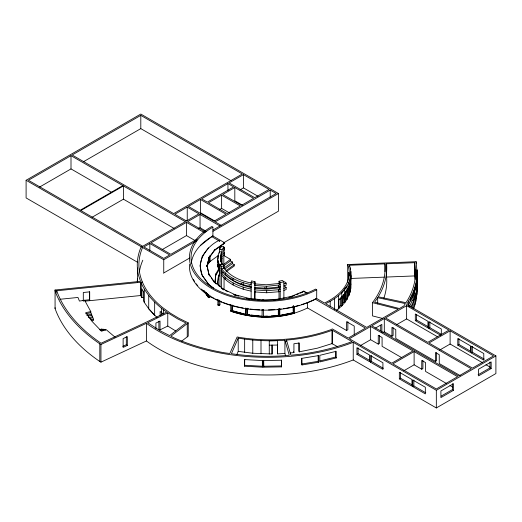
<?xml version="1.0" encoding="UTF-8"?>
<svg xmlns="http://www.w3.org/2000/svg" width="522" height="522" viewBox="0 0 522 522"><rect width="100%" height="100%" fill="white"/><g stroke="black" fill="none" stroke-linecap="round" stroke-linejoin="round"><path stroke-width="0.78" d="M345.858 287.687L344.735 289.351L344.677 302.63L341.819 305.846L336.455 310.427M342.217 303.354L343.202 302.238L344.677 302.63L347.039 299.23L350.092 292.137L350.764 288.496L350.849 271.597L349.564 265.267L384.975 263.864L384.975 271.655M350.771 279.172L350.849 276.007L350.771 279.146M350.764 288.496L350.849 271.597M416.954 276.771L415.825 283.824L413.718 290.806L413.724 308.443C419.009 293.592 417.561 277.123 416.125 261.692L347.704 264.537A67.416 38.922 0 0 1 324.456 303.021L316.436 298.395L315.177 299.119A75.494 43.587 0 0 1 301.69 304.574M416.954 294.434L416.843 276.758M218.842 268.686L215.788 273.972L215.071 281.051L216.062 283.903M215.155 281.769L215.788 273.972M220.003 268.713C217.517 263.512 216.637 256.981 219.403 251.741L222.059 251.956L221.178 253.405L220.388 259.682L221.994 264.641M217.733 261.966L217.896 260.478M218.065 258.997L218.483 255.284M220.003 273.169L217.733 266.422L217.981 262.161M217.733 266.422L217.896 264.941M217.733 283.355L218.483 275.583L219.403 274.037M217.818 283.159L218.483 275.583M415.042 288.986L414.22 293.638M414.305 299.002L414.305 292.366L416.732 281.834M412.295 308.065L412.295 304.202L414.892 297.259L416.51 290.239L416.732 278.539M220.584 260.145L221.178 253.405M220.682 261.744L221.178 257.816L222.059 256.367L220.734 256.263M220.982 261.424L221.178 257.816M262.514 360.376L262.364 367.188L244.603 366.203L244.753 359.39M384.975 263.864A149.566 86.352 0 0 1 372.486 302.656L398.247 309.194L366.692 327.411L325.604 303.687C337.199 298.186 349.074 288.823 350.764 275.251M350.764 279.668L350.184 282.813L350.184 291.648M254.651 299.047L254.997 281.71L251.493 280.888L251.134 282.448L251.134 299.028M254.997 281.71L254.651 285.462L266.683 286.31L280.197 284.875L279.016 283.479L279.016 281.273L282.435 280.451L283.883 281.756L283.883 298.336M247.343 308.606L247.226 315.144L230.744 310.701L245.816 314.883L262.057 316.723L278.376 316.097L293.69 313.05L293.508 305.781M247.226 308.195L247.226 315.144L262.155 316.417L247.343 314.792M413.718 294.095L408.759 304.306M350.092 283.309L348.983 286.493L348.983 295.322M55.064 307.667L55.078 308.6A206.803 119.394 0 0 0 99.806 361.492L100.948 362.151L146.441 340.964A154.088 88.962 0 0 0 353.231 359.971L436.333 407.95L495.9 373.556L495.9 355.9L406.625 304.359L410.644 297.664L413.718 290.806M238.221 338.119L231.409 353.701C250.547 356.48 270.044 357.087 289.305 355.312L284.908 340.22C269.339 341.355 253.62 340.716 238.221 338.119L238.221 351.365L236.923 354.334M223.827 249.053L224.551 247.552L224.551 249.581L223.827 251.082M223.827 253.47L224.551 251.963L224.551 253.999L223.827 255.506M410.984 306.903L412.302 304.182M215.788 275.472L219.22 269.522M219.403 253.066L219.403 249.529L221.237 246.43L223.827 246.847L223.827 268.217M218.483 277.221L219.403 275.668L219.403 269.28M343.443 294.943L344.677 302.63L344.677 293.801C353.401 281.404 339.9 300.881 338.85 299.726L338.85 308.561M346.999 299.223L347.274 289.077M222.059 264.758L222.059 249.744L223.827 246.847M221.178 255.434L222.059 253.986M221.178 259.858L222.059 258.403M344.735 293.762L346.98 290.434M377.674 297.671L374.6 302.166L399.395 308.528L403.878 305.938L405.392 303.582L377.674 297.671L377.674 303.902M344.677 293.801L344.996 293.338L344.996 302.166M344.696 300.085L345.505 298.923L345.505 291.7M200.533 245.399L211.756 236.649L219.762 241.268L218.607 240.57C206.138 246.945 195.802 261.542 202.379 275.636L202.379 276.079M208.546 247.793L202.203 256.367L200.004 265.718L202.105 275.192L208.356 284.151L213.589 288.255M208.748 257.888L214.933 249.529M208.748 258.331L214.933 249.973M207.312 263.095L208.271 261.796M207.56 263.16L209.002 261.215L209.002 257.346M206.869 265.287L209.746 261.398L209.746 255.989M207.103 265.404L209.955 261.548L218.45 255.454M232.257 305.422L231.996 311.158L231.996 304.978M245.816 314.883L246.045 308.424M338.641 307.001L340.377 305.422L341.845 305.853L342.178 305.442L342.178 296.613L338.85 299.726M55.078 308.6L55.064 290.004L140.522 281.345L138.506 275.218A128.158 73.993 0 0 1 141.227 246.743L142.8 246.971A126.539 73.054 0 0 0 162.727 307.647L170.361 313.187L178.896 318.276L188.24 322.864L170.857 336.207L174.616 338.099A152.476 88.029 0 0 0 225.119 352.885L229.83 353.492L237.132 336.984A113.078 65.289 0 0 0 331.15 329.565L332.299 328.899L348.2 338.086L365.433 328.136L315.177 299.119M181.571 341.212L188.24 336.109L188.24 322.864M223.436 264.543L230.463 259.369L223.638 255.428M223.436 266.044L230.463 260.87L230.463 259.369M223.436 268.458L232.375 261.972L230.463 260.87M224.708 269.163L232.375 263.61L232.375 261.972M214.17 250.26L223.971 243.226L223.971 243.663L214.17 250.704M225.987 270.624L234.287 264.713L232.375 263.61M225.987 271.903L234.287 265.992L234.287 264.713M219.919 300.803L219.919 304.802L218.888 305.527L217.87 304.907L217.87 299.302M137.625 262.318L26.1 197.929L26.1 180.273L140.803 114.05L278.441 193.518L278.441 211.175L223.553 242.867M71.005 155.673L28.397 180.273L80.244 210.209L122.853 185.604L71.005 155.673L71.005 168.913L111.643 192.377M140.803 115.375L72.166 155.001L173.676 213.609L242.312 173.983L140.803 115.375L140.803 128.621L231.031 180.716M39.574 187.065L71.005 168.913M83.37 161.774L140.803 128.621M123.427 185.936L80.812 210.536L142.715 246.273L185.323 221.674L123.427 185.936L123.427 199.182L174.074 228.421M91.989 217.328L123.427 199.182M187.241 207.084L174.811 214.261L186.484 221.002L198.915 213.824L187.241 207.084L187.241 220.33L185.865 221.126M200.435 199.469L188.39 206.425L213.994 221.204L226.039 214.255L200.435 199.469L200.435 212.715L214.966 221.106M227.944 183.587L201.577 198.81L207.306 202.112L233.667 186.896L227.944 183.587L227.944 190.602M243.448 174.635L229.106 182.915L254.716 197.701L269.052 189.421L243.448 174.635L243.448 187.881L257.979 196.272M221.628 195.15L208.435 202.764L227.187 213.589L240.381 205.975L221.628 195.15L221.628 208.395L229.269 212.806M234.815 187.535L222.777 194.491L241.523 205.316L253.568 198.36L234.815 187.535L234.815 200.781L242.456 205.192M240.035 189.851L243.448 187.881M149.827 243.493L143.863 246.939L163.745 258.416L169.709 254.971L149.827 243.493L149.827 250.508M204.298 232.623L186.471 222.333L150.975 242.828L170.857 254.312L197.303 239.037M219.925 225.974L200.05 214.496L187.633 221.667L205.459 231.957M219.547 209.596L221.628 208.395M162.107 249.647L186.471 235.579L195.385 240.727M198.667 228.538L200.05 227.742L206.216 231.305M213.035 229.961L276.151 193.518L270.213 190.093L215.155 221.876L221.093 225.302M26.1 180.273L163.745 259.741L196.814 240.642M213.002 231.298L278.441 193.518M211.756 236.649L212.904 235.99L224.728 242.815L223.586 243.918L224.728 242.815M164.326 272.647L189.538 258.09M307.262 293.096L303.784 291.087L302.558 292.222M212.904 227.155A74.261 42.876 0 0 0 211.671 287.185A74.261 42.876 0 0 0 315.601 289.084L316.678 289.756A75.853 43.789 0 0 1 210.523 287.824A75.853 43.789 0 0 1 211.782 226.509L212.904 227.155L212.904 235.99M189.538 264.347A75.853 43.789 0 0 0 233.249 306.055A75.853 43.789 0 0 0 316.678 298.584L316.73 298.558M230.744 304.522L230.744 311.145L231.37 311.412C256.002 319.575 283.981 319.555 307.53 307.954L346.588 330.504L347.848 329.773L347.848 321.748M370.627 326.465L349.348 338.745L391.709 363.208L412.987 350.921L370.627 326.465L370.627 339.711L360.33 345.655M384.303 318.57L371.768 325.8L458.753 376.023L471.281 368.786L384.303 318.57L384.303 331.809L391.95 336.227L393.099 335.568L393.099 327.535M406.625 305.683L385.451 317.905L427.786 342.347L448.959 330.126L406.625 305.683L406.625 318.922L437.671 336.853M375.605 328.005L381.863 324.39L381.863 332.423M383.083 332.514L384.303 331.809M396.74 324.632L406.625 318.922M356.917 354.373L369.537 361.661L369.537 355.038L356.917 347.75L356.917 354.373L358.066 353.714L369.981 360.591M415.316 320.632L427.936 327.914L427.936 321.298L415.316 314.009L415.316 320.632L416.465 319.973L428.379 326.85M370.627 339.711L378.267 344.122L379.416 343.463L379.416 335.437M370.3 362.098L382.92 369.387L382.92 362.764L370.3 355.475L370.3 362.098L371.449 361.439L383.363 368.317M441.318 334.909L441.318 329.023L428.699 321.735L428.699 328.358L429.847 327.699L441.064 334.171M414.116 351.574L392.838 363.854L436.333 388.968L457.605 376.682L414.116 351.574L414.116 364.819L403.819 370.764M450.114 330.791L428.94 343.013L472.43 368.121L493.603 355.9L450.114 330.791L450.114 344.037L482.511 362.738M439.531 350.145L450.114 344.037M399.343 378.868L411.956 386.149L411.956 379.527L399.343 372.245L399.343 378.868L400.485 378.202L412.406 385.086M457.787 345.153L470.4 352.435L470.4 345.812L457.787 338.53L457.787 345.153L458.929 344.487L470.851 351.371M414.116 364.819L421.763 369.237L422.911 368.571L422.911 360.545M391.95 336.227L391.95 327.398L395.774 329.604L395.774 338.432L435.439 361.335L436.607 360.689L436.588 352.65M412.719 386.593L425.339 393.875L425.339 387.252L412.719 379.97L412.719 386.593L413.868 385.928L425.782 392.812M471.164 352.879L483.783 360.16L483.783 353.538L471.164 346.256L471.164 352.879L472.312 352.213L484.227 359.097M55.064 290.004L55.078 290.943A206.803 119.394 0 0 0 99.806 343.828L100.948 344.494L146.441 323.301A154.088 88.962 0 0 0 353.231 342.315L436.333 390.293L495.9 355.9M441.162 396.113L452.385 389.634L453.533 390.293L453.533 383.67L440.901 390.965L440.901 397.588L453.533 390.293M478.1 374.783L490.021 367.906L491.163 368.565L491.163 361.942L478.55 369.23L478.55 375.853L491.163 368.565M167.771 312.808L147.706 322.713L160.326 330.896L169.63 335.587L186.015 322.994L177.787 318.955L167.771 312.808L167.771 326.054L175.79 331.013M158.884 321.187L158.884 329.212L160.032 329.878L167.771 326.054M122.814 346.36L126.317 344.722L127.329 345.447L123.127 347.411L123.127 338.582L127.329 336.618L127.329 345.447M204.128 290.943L208.924 297.716L210.092 297.22L210.092 295.622M290.493 296.705L303.243 291.465M291.093 296.881L294.773 295.367M296.248 294.76L298.46 293.853M299.928 293.247L302.14 292.34M283.883 283.961L286.16 283.12L286.16 285.116L283.883 285.958M283.883 288.379L286.16 287.537L286.16 289.573L283.883 290.415M99.598 329.708L101.797 328.912L102.749 329.793M100.165 330.237L103.225 329.134L104.178 330.015M100.837 330.733L104.661 329.356L105.614 330.237M286.519 340.096L290.858 355.175C311.764 353.583 332.383 348.853 352.05 341.629L332.331 330.25C317.604 335.626 302.127 338.791 286.519 340.096L286.519 341.656M337.551 346.712L332.025 343.6L317.48 348.148L299.23 351.835L298.838 350.928L298.838 342.902M220.003 286.637L220.003 264.51L222.45 263.851L224.055 265.835L224.055 268.04C230.391 276.797 241.223 280.999 251.493 283.094M220.003 264.51L221.628 266.488L224.055 265.835M224.055 268.04L221.628 268.693C228.473 278.05 240.107 282.48 251.134 284.653M223.449 272.621L221.628 273.11C228.473 282.467 240.107 286.891 251.134 289.071M279.016 281.273L280.197 282.67L283.883 281.756M280.197 286.872L266.683 288.301L254.651 287.459M278.35 289.749L280.197 289.292L279.016 287.896L266.318 289.175L254.997 288.333L254.651 289.88L266.683 290.721L278.35 289.749L278.35 291.785L266.683 292.757L254.651 291.915M278.35 291.785L280.197 291.328M319.953 360.904L335.594 357.061L336.227 357.922L319.81 361.955L319.81 355.332L336.227 351.299L336.227 357.922M279.016 283.479L266.318 284.764L254.997 283.916M204.663 291.55L208.069 296.587L208.572 296.47L205.981 292.698M91.494 320.841L93.582 320.404L93.582 319.301L90.795 312.698L90.795 311.588L85.719 312.665L92.792 322.178L101.503 331.229L106.09 329.571L115.062 337.166M85.719 313.768L90.795 312.698M86.645 315.229L91.728 314.159M88.101 316.032L91.728 315.262M88.303 317.65L92.655 316.73M89.81 318.433L92.655 317.833M90.802 319.888L93.582 319.301M276.96 299.4L291.791 296.313L291.791 296.731M288.823 297.351L290.336 297.038M279.518 315.445L293.416 312.613L293.416 306.414M279.616 308.619L279.616 315.595L293.508 312.756M262.057 316.723L278.376 316.097L293.69 313.05M230.744 311.145C250.938 318.126 273.039 318.975 293.69 313.474L294.434 313.33L294.434 306.323M280.281 286.969L278.35 287.328L278.35 285.332M142.402 282.05L140.823 282.265L140.823 295.511L141.906 297.651L143.459 297.39M301.533 364.056L318.172 361.315L318.616 362.216L301.977 364.956L301.533 364.056L301.533 358.17M56.676 290.78L140.823 282.265C146.206 294.558 155.784 304.561 166.766 312.078L146.558 322.054L101.072 343.241A205.126 118.429 0 0 1 56.676 290.78L56.676 292.385M59.834 299.289L77.98 297.455L79.429 301.07L84.642 300.248L90.795 311.588M83.024 300.418L89.419 299.772L89.693 300.685L89.693 291.85L83.305 292.503L83.305 301.331M84.903 301.168L140.823 295.511M290.219 352.97L293.925 352.598L293.925 343.77L299.23 343.006L299.23 351.835M277.436 344.931L277.593 353.89L284.908 353.466L285.567 355.73M262.462 299.941L278.37 299.223M262.997 300.359L263.864 300.431L263.864 299.987L247.97 298.297M273.756 299.876L275.388 299.798M263.479 316.254L267.381 316.091M271.29 315.921L278.317 315.627M278.376 316.097L263.499 316.404L263.551 316.769L263.499 309.455M414.625 262.723A150.506 86.893 0 0 1 407.219 300.724L405.953 302.708L378.241 296.79A151.23 87.311 0 0 0 386.593 263.799L414.618 262.69L414.625 275.968M350.366 278.48L384.166 277.136M383.781 298.401A151.23 87.311 0 0 0 386.593 277.045L414.618 275.929L415.166 279.459M269.267 345.192L277.593 345.055M263.643 366.242L281.482 365.942L281.528 366.881L263.695 367.175L263.643 360.337M238.221 351.365L252.778 353.25L272.073 353.981L272.073 345.146M415.114 288.405L416.732 288.47M244.753 365.276L262.514 366.261M219.403 249.529L222.059 249.744M247.97 298.734L248.655 298.806M252.681 299.236L254.299 299.413M257.522 299.752L259.134 299.922M247.389 314.635L249.731 314.897M251.291 315.066L254.41 315.405M255.969 315.582L259.088 315.921M260.648 316.091L262.207 316.267M409.437 306.655A150.506 86.893 0 0 0 412.132 300.541L413.724 300.718M347.274 295.498L348.846 295.726L348.846 282.48M345.505 298.923L347.039 299.23L347.039 285.984L341.786 292.64L341.845 305.853M264.347 287.824L266.683 288.301L266.683 286.31M251.134 282.448L254.651 283.257M221.628 275.146C228.473 284.503 240.107 288.934 251.134 291.106M251.493 287.505C242.312 285.723 233.047 282.063 226.391 275.348M209.002 261.215L209.746 261.398M382.587 318.459L372.493 315.901L372.493 302.656M234.482 294.545L249.281 298.538L249.281 298.975M234.482 294.989L235.096 295.152M236.603 295.563L238.861 296.17M246.391 298.199L248.792 298.845M233.138 310.897L246.156 314.459M232.257 310.831L246.045 314.603M249.053 285.664L251.134 286.65C240.107 284.47 228.473 280.046 221.628 270.683M225.635 290.669L227.82 291.707M233.641 294.467L235.207 295.204M219.501 304.6L219.919 304.802M218.992 305.448L217.87 304.907L218.888 305.527L218.888 299.922M428.699 328.358L440.614 335.235M485.975 364.741L490.138 367.142M460.143 375.599L439.263 363.547L439.263 354.712L435.439 352.507L435.439 361.335M223.455 242.521L224.728 243.252M305.696 292.614L303.784 291.511L303.784 291.087M401.751 357.681L382.091 346.334L382.091 337.499L378.267 335.294L378.267 344.122M446.467 383.5L425.587 371.442L425.587 362.614L421.763 360.402L421.763 369.237M449.951 385.51L452.731 387.115M146.428 340.951L146.441 323.301M241.236 283.55L243.18 284.816L243.18 282.826M160.13 315.484L160.13 311.471L163.393 314.048L163.393 309.637M213.733 288.327L208.787 284.529L202.379 275.636M215.808 283.635L214.131 281.873L223.853 289.508L223.853 289.951L223.533 289.697M221.543 288.137L223.455 289.632M201.316 289.044L208.833 294.923M208.069 296.587L208.924 297.279M203.834 290.761L208.924 297.716M157.083 317.591L148.933 309.05L144.307 302.395L143.426 300.646L143.459 291.772M284.712 281.815L286.16 283.12M284.712 286.226L286.16 287.537M231.553 278.807L233.132 280.582L233.132 278.591M214.79 282.559L208.696 273.828L210.353 276.64M211.279 277.972L214.535 282.637M203.443 290.349L208.147 297.096M206.229 292.646L208.389 295.785M279.616 315.595L279.825 315.94L279.825 308.959M143.426 291.818L141.906 288.823L141.906 297.651M293.592 351.684L293.925 352.598M217.733 259.969L220.003 266.722M217.733 264.386L220.003 271.133M217.733 282.265L218.992 286.017M208.976 274.729L206.999 265.365L209.041 275.042M350.569 282.767L350.849 284.836M349.172 275.59L348.748 272.477L348.748 278.898M416.784 283.811L417.143 290.891L416.85 270.148L417.143 276.523L417.143 273.234M272.073 353.981L272.027 345.016M490.021 362.02L490.021 367.906M472.312 346.327L472.312 352.213M458.929 338.602L458.929 344.487M452.385 383.742L452.385 389.634M436.333 390.293L436.333 407.95M429.847 321.806L429.847 327.699M417.091 269.691L417.091 272.98M416.517 280.288L416.517 283.577M416.51 290.239L416.51 297.964M416.465 314.818L416.465 319.973M416.125 261.692L416.125 263.297M415.825 283.824L415.825 287.12M415.825 293.762L415.825 301.488M414.892 287.328L414.892 290.617M414.892 297.259L414.892 304.985M414.618 262.69L414.618 275.929M413.868 380.042L413.868 385.928M412.302 294.251L412.302 297.547M412.132 296.111L412.132 300.541M410.638 297.684L410.638 300.972M408.759 301.018L408.759 306.518M400.485 372.317L400.485 378.202M386.593 263.799L386.593 277.045M380.714 325.337L380.714 330.955M371.449 355.554L371.449 361.439M358.066 347.828L358.066 353.714M354.236 334.915L354.236 326.087L346.588 321.669L346.588 330.504M353.237 342.315L353.237 359.978M350.36 267.943L350.36 269.417M350.092 278.892L350.092 292.137M349.564 265.267L349.564 266.827M347.704 264.537L347.704 282.2M345.727 292.875L345.727 298.493M343.202 295.015L343.202 302.238M340.377 298.192L340.377 305.422M338.393 295.733L338.393 308.978M335.594 351.175L335.594 357.061M334.524 298.63L334.524 309.533M332.331 330.25L332.331 343.894M332.025 330.354L332.025 343.6M330.204 301.311L330.204 306.76M318.616 362.216L318.616 355.593L301.977 358.333L301.977 364.956M318.172 355.43L318.172 361.315M316.73 289.73L316.678 298.584M307.53 302.336L307.53 307.954M293.69 306.075L293.69 313.474M293.142 305.97L293.142 311.399M284.908 340.22L284.908 353.466M281.528 366.881L281.528 360.239L263.695 360.532L263.695 367.175M281.482 360.043L281.482 365.942M280.197 282.67L280.197 298.46M279.016 290.728L279.016 299.465M278.376 309.141L278.376 316.534M278.337 308.828L278.337 315.784M277.593 353.89L277.593 340.644L269.267 340.781L269.267 354.02M270.213 190.093L270.213 197.101M266.683 290.721L266.683 292.757M262.364 367.188L262.364 360.565L244.603 359.586L244.603 366.203M262.155 309.461L262.057 317.167M261 340.566L261 353.812M254.997 291.159L254.997 299.106M252.778 340.011L252.778 353.25M245.816 307.934L245.816 315.327M244.648 339.111L244.648 352.357M243.18 287.244L243.18 289.279M235.624 295.406L235.624 294.963L222.927 288.947L222.927 289.384M233.132 283.002L233.132 285.038M232.375 305.285L232.375 310.688M225.23 273.078L225.23 275.074M225.23 277.495L225.23 279.531M224.055 277.671L224.055 289.586M221.628 266.488L221.628 288.614M220.904 245.849L220.904 247.448M219.762 246.508L219.762 249.712M209.955 255.95L209.955 261.548M208.787 295.015L208.787 297.331M208.754 257.287L208.754 261.15M208.069 295.041L208.069 297.031M200.05 214.496L200.05 227.742M187.248 323.601L187.248 336.847M186.471 222.333L186.471 235.579M163.745 259.741L163.745 273.384M161.487 311.764L161.487 314.975M161.363 308.156L161.363 312.567M160.032 329.878L160.032 321.043L155.921 323.072L155.921 328.69M154.649 302.173L154.649 315.418L148.718 308.743L148.718 295.504M144.307 289.149L144.307 302.395M141.025 282.67L141.025 295.915M137.39 268.073L137.39 282.526M126.317 336.697L126.317 344.722M100.948 344.494L100.948 362.151M99.806 343.828L99.806 361.492M89.419 291.739L89.419 299.772M191.261 263.205A74.307 42.902 0 0 1 212.93 235.964M415.316 277.547A150.506 86.893 0 0 0 415.166 276.151L415.166 269.509A150.506 86.893 0 0 1 415.519 276.516M137.286 281.75A128.158 73.993 0 0 1 137.469 278.565M139.381 271.845A126.539 73.054 0 0 1 142.8 260.217M299.276 305.305A75.494 43.587 0 0 1 283.609 308.652M281.188 308.978A75.494 43.587 0 0 1 277.267 309.402M274.885 309.598A75.494 43.587 0 0 1 268.471 309.905M263.669 309.931A75.494 43.587 0 0 1 262.077 309.905M259.695 309.82A75.494 43.587 0 0 1 255.715 309.585M254.116 309.455A75.494 43.587 0 0 1 250.155 309.05M248.583 308.848A75.494 43.587 0 0 1 245.477 308.404M243.187 308.019A75.494 43.587 0 0 1 223.429 302.59M221.922 301.997A75.494 43.587 0 0 1 215.429 299.034M214.072 298.323A75.494 43.587 0 0 1 211.456 296.855M197.766 285.743A75.494 43.587 0 0 1 196.239 283.851M194.445 281.26A75.494 43.587 0 0 1 193.29 279.29M209.133 257.078L206.993 266.625L209.133 257.078M348.846 286.898L347.247 289.925L348.846 286.898M350.784 275.518L350.569 273.939L350.784 275.518"/></g></svg>
